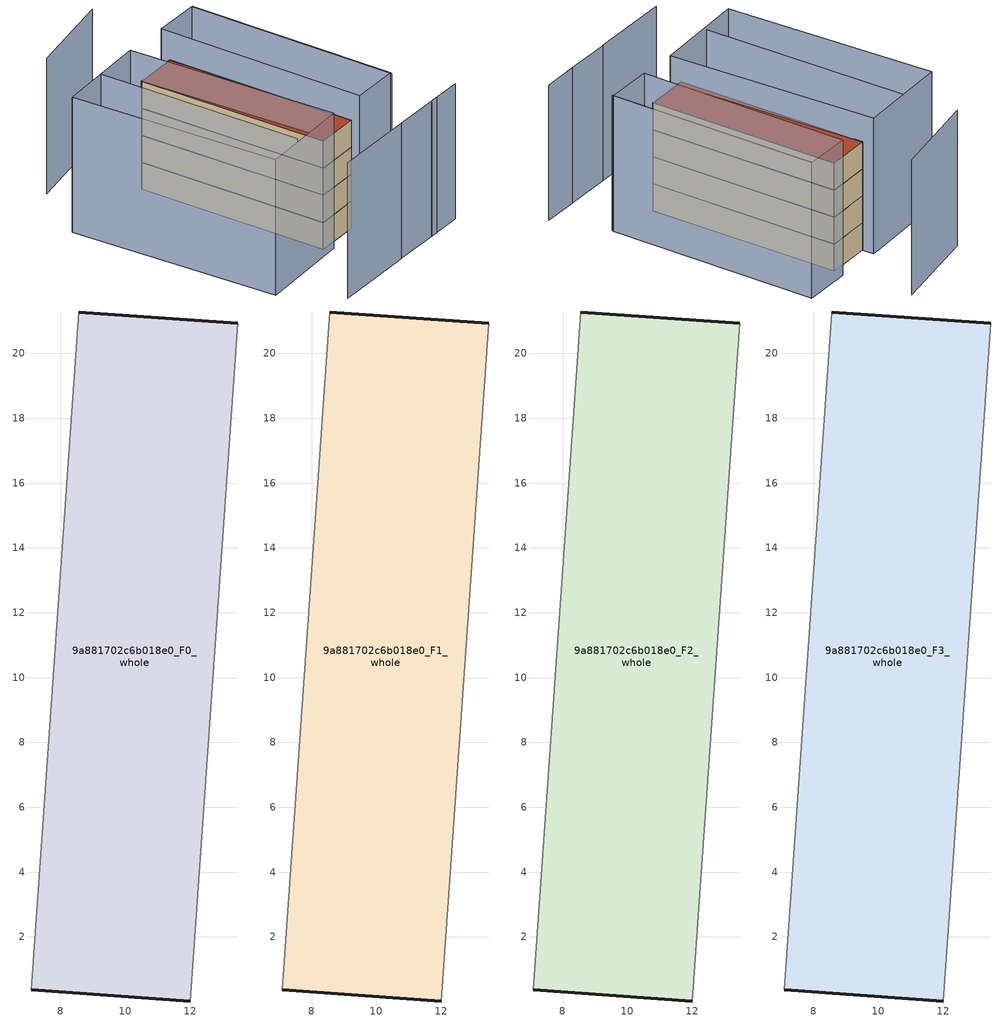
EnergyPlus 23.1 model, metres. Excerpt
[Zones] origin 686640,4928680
9a881702c6b018e0_F0_whole
 floor ground (EU_floor_Construction): 12.01,0.03 13.47,20.93 8.56,21.28 7.09,0.37 z0
 wall outside (EU_wall_Construction): 8.56,21.28 13.47,20.93 / 12.01,0.03 7.09,0.37 z0:3
 wall adiabatic (EU_wall_Construction): 13.47,20.93 12.01,0.03 / 7.09,0.37 8.56,21.28 z0:3
9a881702c6b018e0_F1_whole
 floor to 9a881702c6b018e0_F0_whole (EU_floor_Construction): 12,0.03 13.47,20.93 8.56,21.28 7.09,0.37 z3
 wall outside (EU_wall_Construction): 8.56,21.28 13.47,20.93 / 12.01,0.03 7.09,0.37 z3:6
 wall adiabatic (EU_wall_Construction): 13.47,20.93 12.01,0.03 / 7.09,0.37 8.56,21.28 z3:6
9a881702c6b018e0_F2_whole
 floor to 9a881702c6b018e0_F1_whole (EU_floor_Construction): 12,0.03 13.47,20.93 8.56,21.28 7.09,0.37 z6
 wall outside (EU_wall_Construction): 8.56,21.28 13.47,20.93 / 12.01,0.03 7.09,0.37 z6:9
 wall adiabatic (EU_wall_Construction): 13.47,20.93 12.01,0.03 / 7.09,0.37 8.56,21.28 z6:9
9a881702c6b018e0_F3_whole
 floor to 9a881702c6b018e0_F2_whole (EU_floor_Construction): 12,0.03 13.47,20.93 8.56,21.28 7.09,0.37 z9
 wall outside (EU_wall_Construction): 8.56,21.28 13.47,20.93 / 12.01,0.03 7.09,0.37 z9:12
 wall adiabatic (EU_wall_Construction): 13.47,20.93 12.01,0.03 / 7.09,0.37 8.56,21.28 z9:12
 roof outside (EU_roof_Construction): 13.47,20.93 12.01,0.03 7.09,0.37 8.56,21.28 z12
shading: 9.31,-7 15.3,-7.51 / 14.5,-7.44 18.48,-7.76 / 0.16,-6.32 9.31,-7.03 / 3.28,22.69 1.74,0.17 / 13.76,29.65 3.35,28.76 / 17.17,-1.51 18.93,21.54 / 19.01,21.6 17.23,-1.34 / 17.23,-1.34 11.98,-0.93 / 11.98,-0.93 13.76,22.01 / 13.76,22.01 19.01,21.6 / -2.77,-0.02 -1.92,22.95 / -1.92,22.95 8.63,22.56 / 8.63,22.56 7.79,-0.41 / 7.79,-0.41 -2.77,-0.02 z0:15
[Building]
EU S2 Campaign: North Axis=0; Terrain=City; Solar Distribution=FullExterior
[Site:Location]
Bologna: Latitude=44.5; Longitude=11.25; Time Zone=1; Elevation=37
[SizingPeriod:WeatherFileDays]
AnnualSizingPeriod: Begin Month=1; Begin Day of Month=1; End Month=12; End Day of Month=31; Day of Week for Start Day=Monday; Use Weather File Daylight Saving Period=No; Use Weather File Rain and Snow Indicators=No
[MATERIAL]
EU_InternalMass_Material: Roughness=MediumRough; Thickness=0.1; Conductivity=1; Density=1800; Specific Heat=900; Thermal Absorptance=0.9; Solar Absorptance=0.7; Visible Absorptance=0.7
[MATERIAL:NOMASS] Roughness=MediumRough; Thermal Absorptance=0.9; Solar Absorptance=0.7; Visible Absorptance=0.7
Name | Thermal Resistance
EU_wall_NoMass | 0.937881
EU_roof_NoMass | 0.548572
EU_floor_NoMass | 0.71348
[CONSTRUCTION]
EU_wall_Construction: EU_wall_NoMass
EU_roof_Construction: EU_roof_NoMass
EU_floor_Construction: EU_floor_NoMass
EU_InternalMass_Construction: EU_InternalMass_Material
[ZONE] Type=1; Multiplier=1; Ceiling Height=autocalculate; Volume=309.814; Floor Area=autocalculate; Part of Total Floor Area=Yes
9a881702c6b018e0_F0_whole; 9a881702c6b018e0_F1_whole; 9a881702c6b018e0_F2_whole; 9a881702c6b018e0_F3_whole
[INTERNALMASS] Construction=EU_InternalMass_Construction; Surface Area=103.271
Name | Zone or ZoneList
9a881702c6b018e0_F0_whole_EU_InternalMass | 9a881702c6b018e0_F0_whole
9a881702c6b018e0_F1_whole_EU_InternalMass | 9a881702c6b018e0_F1_whole
9a881702c6b018e0_F2_whole_EU_InternalMass | 9a881702c6b018e0_F2_whole
9a881702c6b018e0_F3_whole_EU_InternalMass | 9a881702c6b018e0_F3_whole
[OTHEREQUIPMENT] Fuel Type=Electricity; Design Level Calculation Method=Watts/Area; Power per Zone Floor Area=1; Fraction Latent=0; Fraction Radiant=0; Fraction Lost=0; Carbon Dioxide Generation Rate=0; EndUse Subcategory=EU_Step8_InternalGains
Name | Zone or ZoneList or Space or SpaceList | Schedule
EU_Step8_InternalGain_9a881702c6b018e0_F0_whole_f000 | 9a881702c6b018e0_F0_whole | EU_Step8_GainSchedule_9a881702c6b018e0_F0_whole_f000
EU_Step8_InternalGain_9a881702c6b018e0_F1_whole_f000 | 9a881702c6b018e0_F1_whole | EU_Step8_GainSchedule_9a881702c6b018e0_F1_whole_f000
EU_Step8_InternalGain_9a881702c6b018e0_F2_whole_f000 | 9a881702c6b018e0_F2_whole | EU_Step8_GainSchedule_9a881702c6b018e0_F2_whole_f000
EU_Step8_InternalGain_9a881702c6b018e0_F3_whole_f000 | 9a881702c6b018e0_F3_whole | EU_Step8_GainSchedule_9a881702c6b018e0_F3_whole_f000
[ZONEVENTILATION:DESIGNFLOWRATE] Schedule=EU_AlwaysOn; Design Flow Rate Calculation Method=AirChanges/Hour; Air Changes per Hour=0.687892; Ventilation Type=Natural; Fan Pressure Rise=0; Fan Total Efficiency=1; Constant Term Coefficient=1; Temperature Term Coefficient=0; Velocity Term Coefficient=0; Velocity Squared Term Coefficient=0; Minimum Indoor Temperature=-100; Maximum Indoor Temperature=100; Delta Temperature=-100; Minimum Outdoor Temperature=-100; Maximum Outdoor Temperature=100; Maximum Wind Speed=40
Name | Zone or ZoneList or Space or SpaceList
EU_ConstantAir_9a881702c6b018e0_F0_whole | 9a881702c6b018e0_F0_whole
EU_ConstantAir_9a881702c6b018e0_F1_whole | 9a881702c6b018e0_F1_whole
EU_ConstantAir_9a881702c6b018e0_F2_whole | 9a881702c6b018e0_F2_whole
EU_ConstantAir_9a881702c6b018e0_F3_whole | 9a881702c6b018e0_F3_whole
[HVACTEMPLATE:THERMOSTAT] Constant Heating Setpoint=20; Constant Cooling Setpoint=50
EU_HeatOnly_9a881702c6b018e0_F0_whole; EU_HeatOnly_9a881702c6b018e0_F1_whole; EU_HeatOnly_9a881702c6b018e0_F2_whole; EU_HeatOnly_9a881702c6b018e0_F3_whole
[HVACTEMPLATE:ZONE:IDEALLOADSAIRSYSTEM] System Availability Schedule=EU_AlwaysOn; Maximum Heating Supply Air Temperature=50; Minimum Cooling Supply Air Temperature=13; Maximum Heating Supply Air Humidity Ratio=0.0156; Minimum Cooling Supply Air Humidity Ratio=0.0077; Heating Limit=NoLimit; Cooling Limit=NoLimit; Heating Availability Schedule=EU_AlwaysOn; Cooling Availability Schedule=EU_CoolingOff; Dehumidification Control Type=ConstantSensibleHeatRatio; Cooling Sensible Heat Ratio=0.7; Dehumidification Setpoint=60; Humidification Control Type=None; Humidification Setpoint=30; Outdoor Air Method=None; Outdoor Air Flow Rate per Person=0.00944; Outdoor Air Flow Rate per Zone Floor Area=0; Outdoor Air Flow Rate per Zone=0; Demand Controlled Ventilation Type=None; Outdoor Air Economizer Type=NoEconomizer; Heat Recovery Type=None; Sensible Heat Recovery Effectiveness=0.7; Latent Heat Recovery Effectiveness=0.65
Name | Template Thermostat
9a881702c6b018e0_F0_whole | EU_HeatOnly_9a881702c6b018e0_F0_whole
9a881702c6b018e0_F1_whole | EU_HeatOnly_9a881702c6b018e0_F1_whole
9a881702c6b018e0_F2_whole | EU_HeatOnly_9a881702c6b018e0_F2_whole
9a881702c6b018e0_F3_whole | EU_HeatOnly_9a881702c6b018e0_F3_whole
[SIZING:ZONE] Zone Cooling Design Supply Air Temperature Input Method=SupplyAirTemperature; Zone Cooling Design Supply Air Temperature=13; Zone Heating Design Supply Air Temperature Input Method=SupplyAirTemperature; Zone Heating Design Supply Air Temperature=50; Zone Cooling Design Supply Air Humidity Ratio=0.008; Zone Heating Design Supply Air Humidity Ratio=0.008; Cooling Design Air Flow Method=DesignDay; Cooling Design Air Flow Rate=0; Cooling Minimum Air Flow per Zone Floor Area=0.000762; Cooling Minimum Air Flow=0; Cooling Minimum Air Flow Fraction=0.2; Heating Design Air Flow Method=DesignDay; Heating Design Air Flow Rate=0; Heating Maximum Air Flow per Zone Floor Area=0.002032; Heating Maximum Air Flow=0.141576; Heating Maximum Air Flow Fraction=0.3; Account for Dedicated Outdoor Air System=No; Dedicated Outdoor Air System Control Strategy=NeutralSupplyAir; Dedicated Outdoor Air Low Setpoint Temperature for Design=autosize; Dedicated Outdoor Air High Setpoint Temperature for Design=autosize; Zone Load Sizing Method=Sensible Load Only No Latent Load; Zone Latent Cooling Design Supply Air Humidity Ratio Input Method=HumidityRatioDifference; Zone Cooling Design Supply Air Humidity Ratio Difference=0.005; Zone Latent Heating Design Supply Air Humidity Ratio Input Method=HumidityRatioDifference; Zone Humidification Design Supply Air Humidity Ratio Difference=0.005
9a881702c6b018e0_F0_whole; 9a881702c6b018e0_F1_whole; 9a881702c6b018e0_F2_whole; 9a881702c6b018e0_F3_whole
[SCHEDULE:CONSTANT]
Name | Hourly Value
EU_AlwaysOn | 1
EU_CoolingOff | 0
[SCHEDULE:FILE] Column Number=1; Rows to Skip at Top=0; Number of Hours of Data=8760; Column Separator=Comma; Interpolate to Timestep=No; Minutes per Item=60; Adjust Schedule for Daylight Savings=Yes
Name | File
EU_Step8_GainSchedule_9a881702c6b018e0_F0_whole_f000 | ../../schedules/9a881702c6b018e0/9a881702c6b018e0_F0_whole_f000_gain.csv
EU_Step8_GainSchedule_9a881702c6b018e0_F1_whole_f000 | ../../schedules/9a881702c6b018e0/9a881702c6b018e0_F1_whole_f000_gain.csv
EU_Step8_GainSchedule_9a881702c6b018e0_F2_whole_f000 | ../../schedules/9a881702c6b018e0/9a881702c6b018e0_F2_whole_f000_gain.csv
EU_Step8_GainSchedule_9a881702c6b018e0_F3_whole_f000 | ../../schedules/9a881702c6b018e0/9a881702c6b018e0_F3_whole_f000_gain.csv
